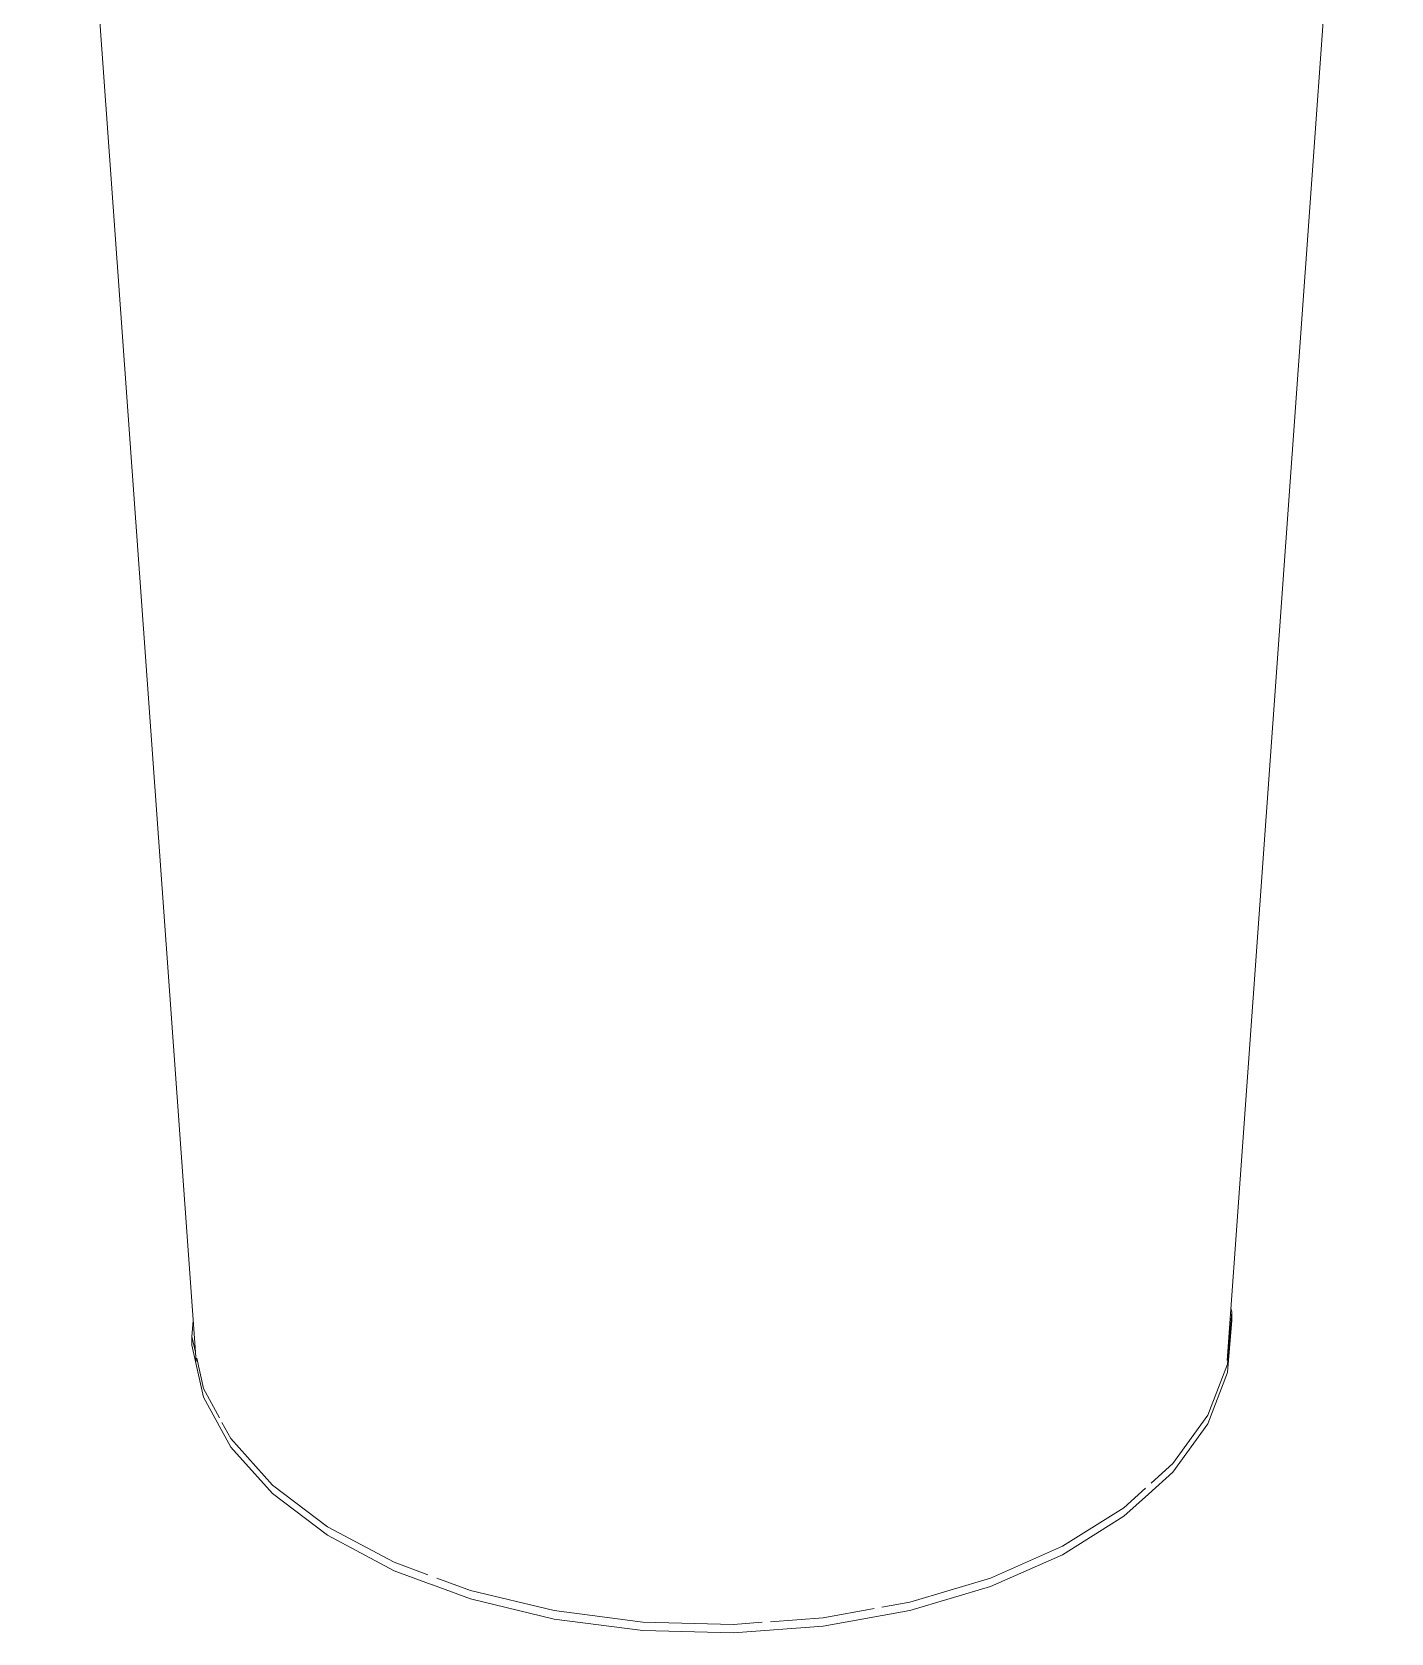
# Model space of a CAD drawing. Header units: millimetres. Extents: x 12228 to 15818, y 15837 to 21284.
# Drawn here: x 14109 to 14591, y 16819 to 17386 of the extents above; entities that cross this region are included whole.
import ezdxf

# ---------------------------------------------------------------- set-up
doc = ezdxf.new("R2010")
doc.units = ezdxf.units.MM
doc.header["$LTSCALE"] = 3
doc.layers.add('Konstrukcja - Stropy', color=7, linetype='Continuous')
doc.layers.add('Konstrukcja - Słupy', color=7, linetype='Continuous')
doc.layers.add('Konstrukcja - Stropy_Nr_pióra__1', color=7, linetype='Continuous', lineweight=13)
doc.layers.add('Konstrukcja - Słupy_Nr_pióra__1', color=7, linetype='Continuous', lineweight=13)

# ---------------------------------------------------------------- blocks, each defined once
blk = doc.blocks.new('ElemPrzekroju_1')
at = {"layer": 'Konstrukcja - Słupy_Nr_pióra__1', "linetype": 'Continuous'}
for p, q in [((25784.26, -920.97), (25726.09, -112.62)), ((26149.63, -920.57), (26207.75, -112.08)), ((25736.54, -155.32), (25736.43, -156.54)), ((25736.43, -156.54), (25736.47, -158.21)), ((25738.69, -156.2), (25736.47, -158.21)), ((25736.47, -158.21), (25743.56, -281.81)), ((25736.79, -154.57), (25736.54, -155.32)), ((25737.17, -154.35), (25736.79, -154.57)), ((25737.66, -154.65), (25737.17, -154.35)), ((25738.25, -155.46), (25737.66, -154.65)), ((25738.25, -155.46), (25738.6, -156.13)), ((25739.14, -156.55), (25738.6, -156.13)), ((25740.33, -157.84), (25739.14, -156.55)), ((25740.33, -157.84), (25761.6, -183.9)), ((25750.06, -275.95), (25743.5, -161.72)), ((25761.6, -183.9), (25794.93, -208.46)), ((25794.93, -208.46), (25836.89, -228.12)), ((25836.89, -228.12), (25885.38, -241.9)), ((25885.38, -241.9), (25937.97, -249.11)), ((25987.87, -249.35), (25937.97, -249.11)), ((25990.7, -249.55), (25987.87, -249.35)), ((25990.7, -249.55), (25992.01, -249.82)), ((25993.68, -249.89), (25992.01, -249.82)), ((25996.66, -250.4), (25993.68, -249.89)), ((25999.29, -251.26), (25996.66, -250.4)), ((26001.48, -252.43), (25999.29, -251.26)), ((26003.13, -253.88), (26001.48, -252.43)), ((26004.2, -255.54), (26003.13, -253.88)), ((26004.63, -257.35), (26004.2, -255.54)), ((26011.73, -380.95), (26004.63, -257.35)), ((25750.06, -275.95), (25743.56, -281.81)), ((25750.24, -278), (25750.06, -275.95)), ((25743.56, -281.81), (25743.74, -283.85)), ((25750.55, -280.34), (25750.24, -278)), ((25750.99, -282.88), (25750.55, -280.34)), ((25751.53, -285.54), (25750.99, -282.88)), ((25743.74, -283.85), (25744.05, -286.19)), ((25744.05, -286.19), (25744.49, -288.74)), ((25744.49, -288.74), (25745.04, -291.4)), ((25752.16, -288.2), (25751.53, -285.54)), ((25752.85, -290.77), (25752.16, -288.2)), ((25745.04, -291.4), (25745.67, -294.06)), ((25745.67, -294.06), (25746.36, -296.63)), ((25753.58, -293.14), (25752.85, -290.77)), ((25754.32, -295.23), (25753.58, -293.14)), ((25746.36, -296.63), (25747.08, -299)), ((25747.08, -299), (25747.82, -301.09)), ((25754.32, -295.23), (25747.82, -301.09)), ((25754.32, -295.23), (25756.91, -302.07)), ((25747.82, -301.09), (25748.8, -303.66)), ((25748.8, -303.66), (25770.8, -330.63)), ((25756.91, -302.07), (25778.09, -328.03)), ((25778.09, -328.03), (25808.75, -350.62)), ((25770.8, -330.63), (25802.64, -354.09)), ((25808.75, -350.62), (25847.35, -368.7)), ((25802.64, -354.09), (25842.72, -372.87)), ((25842.72, -372.87), (25889.04, -386.03)), ((25847.35, -368.7), (25891.94, -381.37)), ((25891.94, -381.37), (25940.3, -388)), ((26008.29, -385.2), (26005.14, -386.14)), ((26010.97, -384.03), (26008.29, -385.2)), ((26009.18, -386.6), (26010.65, -384.76)), ((26010.65, -384.76), (26011.51, -382.85)), ((26011.51, -382.85), (26011.73, -380.95)), ((25889.04, -386.03), (25939.27, -392.91)), ((25940.3, -388), (25990.01, -388.24)), ((26001.85, -386.75), (25990.01, -388.24)), ((26001.85, -386.75), (25995.36, -392.6)), ((25998.65, -392), (26001.79, -391.06)), ((26001.79, -391.06), (26004.66, -389.81)), ((26005.14, -386.14), (26001.85, -386.75)), ((26004.66, -389.81), (26007.16, -388.3)), ((26007.16, -388.3), (26009.18, -386.6)), ((25939.27, -392.91), (25990.89, -393.17)), ((25990.89, -393.17), (25995.36, -392.6)), ((25995.36, -392.6), (25998.65, -392)), ((25867.96, -1000.1), (25867.97, -1000.1)), ((25867.97, -1000.1), (25867.99, -1000.11))]:
    blk.add_line(p, q, dxfattribs=at)
blk = doc.blocks.new('ElemPrzekroju_2')
at = {"layer": 'Konstrukcja - Stropy_Nr_pióra__1', "linetype": 'Continuous'}
for p, q in [((25782.79, -912.18), (25783.23, -906.63)), ((26151.3, -903.38), (26149.82, -921.92)), ((26151.3, -906.38), (26149.82, -924.92)), ((26150.97, -901.92), (26151.3, -903.38)), ((26151.3, -903.38), (26151.3, -906.38)), ((25784.03, -917.71), (25782.79, -912.18)), ((25782.79, -912.18), (25782.79, -915.18)), ((25786.91, -933.58), (25782.79, -915.18)), ((25786.91, -930.58), (25784.49, -919.79)), ((26149.82, -921.92), (26142.79, -940.03)), ((26149.82, -924.92), (26142.79, -943.03)), ((25792.53, -940.97), (25786.91, -930.58)), ((25796.5, -951.3), (25786.91, -933.58)), ((26142.79, -940.03), (26130.42, -957.16)), ((25796.5, -948.3), (25793.42, -942.6)), ((26142.79, -943.03), (26130.42, -960.16)), ((25811.28, -964.78), (25796.5, -948.3)), ((25811.28, -967.78), (25796.5, -951.3)), ((26130.42, -957.16), (26122.78, -964.05)), ((26130.42, -960.16), (26121.75, -967.98)), ((25830.79, -979.53), (25811.28, -964.78)), ((25830.79, -982.53), (25811.28, -967.78)), ((26120.73, -965.9), (26113.09, -972.79)), ((26121.75, -967.98), (26113.09, -975.79)), ((26113.09, -972.79), (26091.31, -986.45)), ((25854.44, -992.1), (25830.79, -979.53)), ((26113.09, -975.79), (26091.31, -989.45)), ((25854.44, -995.1), (25830.79, -982.53)), ((26091.31, -986.45), (26065.77, -997.71)), ((25866.37, -996.51), (25854.44, -992.1)), ((26091.31, -989.45), (26065.77, -1000.71)), ((25867.96, -1000.1), (25854.44, -995.1)), ((25881.51, -1002.11), (25869.58, -997.69)), ((26065.77, -997.71), (26037.22, -1006.24)), ((25881.51, -1005.11), (25867.99, -1000.11)), ((25911.18, -1009.25), (25881.51, -1002.11)), ((26065.77, -1000.71), (26037.22, -1009.24)), ((25911.18, -1012.25), (25881.51, -1005.11)), ((25942.55, -1013.31), (25911.18, -1009.25)), ((26024.54, -1008.53), (26006.54, -1011.78)), ((26037.22, -1009.24), (26006.54, -1014.78)), ((26037.22, -1006.24), (26027.34, -1008.02)), ((25942.55, -1016.31), (25911.18, -1012.25)), ((25974.66, -1014.16), (25942.55, -1013.31)), ((25984.92, -1013.39), (25974.66, -1014.16)), ((26006.54, -1014.78), (25974.66, -1017.16)), ((26006.54, -1011.78), (25987.83, -1013.18)), ((25974.66, -1017.16), (25942.55, -1016.31))]:
    blk.add_line(p, q, dxfattribs=at)

msp = doc.modelspace()

# ---------------------------------------------------------------- block references
at = {"layer": 'Konstrukcja - Stropy'}
msp.add_blockref('ElemPrzekroju_2', (-11616.76, 17835.8), dxfattribs=at)
at = {"layer": 'Konstrukcja - Słupy'}
msp.add_blockref('ElemPrzekroju_1', (-11616.76, 17835.8), dxfattribs=at)

doc.saveas('drawing.dxf')
